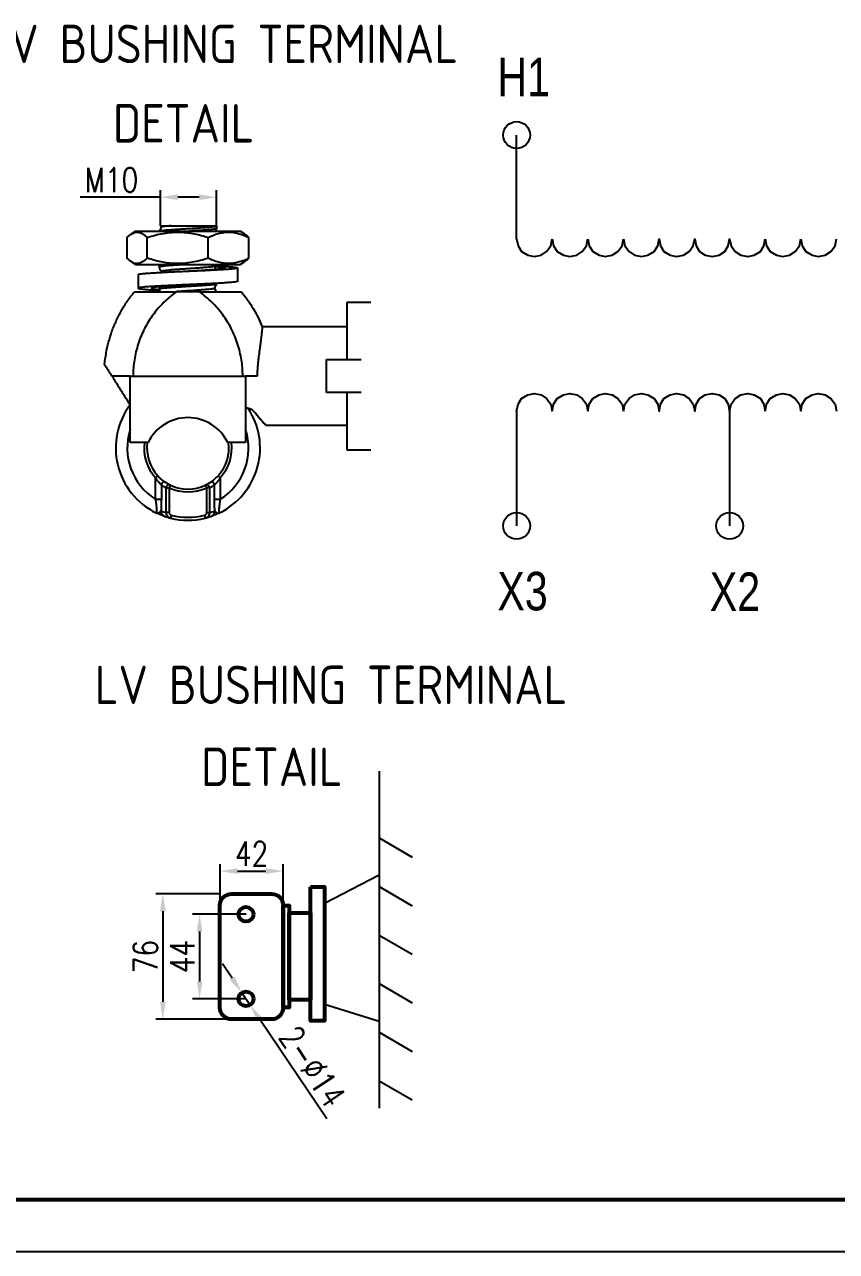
# Model space of a CAD drawing. Header units: millimetres. Extents: x 110990 to 114779, y -20151 to -17057.
# Drawn here: x 112281 to 112984, y -20151 to -19088 of the extents above; entities that cross this region are included whole.
import ezdxf

# ---------------------------------------------------------------- set-up
doc = ezdxf.new("R2010")
doc.units = ezdxf.units.MM
doc.header["$LTSCALE"] = 3
doc.layers.add('几何体', color=7, linetype='Continuous')
doc.layers.add('标注、文本', color=3, linetype='Continuous', lineweight=25)
doc.layers.add('粗实线', color=4, linetype='Continuous', lineweight=53)
doc.styles.add('pdm', font='gbenor.shx', dxfattribs={"width": 0.8, "bigfont": 'gbhzfs.shx'})
doc.styles.add('TH_GBDIM', font='romans.shx', dxfattribs={"width": 0.8, "bigfont": 'gbcbig.shx'})
doc.dimstyles.new('TH_GBDIM1', dxfattribs={"dimscale": 3, "dimtxt": 3.5, "dimasz": 2.5, "dimexe": 2, "dimexo": 0, "dimgap": 1.5, "dimtad": 1, "dimdec": 1, "dimzin": 0, "dimdsep": 46, "dimtxsty": 'TH_GBDIM', "dimcen": 2.5, "dimclrd": 3, "dimclre": 256, "dimclrt": 2, "dimadec": 0, "dimazin": 0, "dimtfac": 0.714286, "dimtdec": 1, "dimtmove": 0, "dimatfit": 3, "dimfxl": 1, "dimtzin": 0, "dimlwd": -1, "dimlwe": -1, "dimarcsym": 0})

# ---------------------------------------------------------------- blocks, each defined once
blk = doc.blocks.new('*D19')
at = {"layer": 'Defpoints', "color": 0, "transparency": 16777216}
for p in [(112504.7, -19821.4), (112450, -19851.1), (112504.7, -19851.1)]:
    blk.add_point(p, dxfattribs=at)
at = {"layer": '标注、文本', "transparency": 16777216}
for p, q in [((112450, -19851.1), (112450, -19815.4)), ((112504.7, -19851.1), (112504.7, -19815.4))]:
    blk.add_line(p, q, dxfattribs=at)
at = {"layer": '标注、文本', "color": 3, "transparency": 16777216}
blk.add_line((112465, -19821.4), (112489.7, -19821.4), dxfattribs=at)
for points in [[(112465, -19818.9), (112465, -19823.9), (112450, -19821.4)], [(112489.7, -19818.9), (112489.7, -19823.9), (112504.7, -19821.4)]]:
    blk.add_solid(points, dxfattribs=at)
at = {"layer": '标注、文本', "color": 2, "transparency": 16777216, "insert": (112477.3, -19806.4), "char_height": 21, "attachment_point": 5, "style": 'TH_GBDIM'}
blk.add_mtext('42', dxfattribs=at)
blk = doc.blocks.new('*D21')
at = {"layer": 'Defpoints', "color": 0, "transparency": 16777216}
for p in [(112472.5, -19858.8), (112432.3, -19932), (112472.5, -19932)]:
    blk.add_point(p, dxfattribs=at)
at = {"layer": '标注、文本', "transparency": 16777216}
for p, q in [((112472.5, -19858.8), (112426.3, -19858.8)), ((112472.5, -19932), (112426.3, -19932))]:
    blk.add_line(p, q, dxfattribs=at)
at = {"layer": '标注、文本', "color": 3, "transparency": 16777216}
blk.add_line((112432.3, -19873.8), (112432.3, -19917), dxfattribs=at)
for points in [[(112429.8, -19873.8), (112434.8, -19873.8), (112432.3, -19858.8)], [(112429.8, -19917), (112434.8, -19917), (112432.3, -19932)]]:
    blk.add_solid(points, dxfattribs=at)
at = {"layer": '标注、文本', "color": 2, "transparency": 16777216, "insert": (112417.3, -19895.4), "char_height": 21, "attachment_point": 5, "rotation": 90, "style": 'TH_GBDIM'}
blk.add_mtext('44', dxfattribs=at)
blk = doc.blocks.new('*D22')
at = {"layer": 'Defpoints', "color": 0, "transparency": 16777216}
for p in [(112450, -19841.1), (112400.5, -19949.7), (112467.1, -19949.7)]:
    blk.add_point(p, dxfattribs=at)
at = {"layer": '标注、文本', "transparency": 16777216}
for p, q in [((112450, -19841.1), (112394.5, -19841.1)), ((112467.1, -19949.7), (112394.5, -19949.7))]:
    blk.add_line(p, q, dxfattribs=at)
at = {"layer": '标注、文本', "color": 3, "transparency": 16777216}
blk.add_line((112400.5, -19856.1), (112400.5, -19934.7), dxfattribs=at)
for points in [[(112398, -19856.1), (112403, -19856.1), (112400.5, -19841.1)], [(112398, -19934.7), (112403, -19934.7), (112400.5, -19949.7)]]:
    blk.add_solid(points, dxfattribs=at)
at = {"layer": '标注、文本', "color": 2, "transparency": 16777216, "insert": (112385.5, -19895.4), "char_height": 21, "attachment_point": 5, "rotation": 90, "style": 'TH_GBDIM'}
blk.add_mtext('76', dxfattribs=at)
blk = doc.blocks.new('*D23')
at = {"layer": 'Defpoints', "color": 0, "transparency": 16777216}
for p in [(112468.9, -19926.7), (112476, -19937.3)]:
    blk.add_point(p, dxfattribs=at)
at = {"layer": '标注、文本', "color": 3, "transparency": 16777216}
for p, q in [((112460.5, -19914.2), (112452.1, -19901.8)), ((112468.9, -19926.7), (112476, -19937.3)), ((112542.5, -20036), (112484.4, -19949.8))]:
    blk.add_line(p, q, dxfattribs=at)
for points in [[(112462.6, -19912.8), (112458.4, -19915.6), (112468.9, -19926.7)], [(112486.5, -19948.4), (112482.3, -19951.2), (112476, -19937.3)]]:
    blk.add_solid(points, dxfattribs=at)
at = {"layer": '标注、文本', "color": 2, "transparency": 16777216, "insert": (112530.1, -19990.7), "char_height": 21, "attachment_point": 5, "rotation": 303.9562, "style": 'TH_GBDIM'}
blk.add_mtext('2-%%C14', dxfattribs=at)
blk = doc.blocks.new('*D42')
at = {"layer": 'Defpoints', "color": 0, "transparency": 16777216}
for p in [(112398.4, -19237.9), (112398.4, -19262.6), (112447, -19262.6)]:
    blk.add_point(p, dxfattribs=at)
at = {"layer": '标注、文本', "color": 3, "transparency": 16777216}
for p, q in [((112398.4, -19237.9), (112328.8, -19237.9)), ((112432, -19237.9), (112413.4, -19237.9))]:
    blk.add_line(p, q, dxfattribs=at)
at = {"layer": '标注、文本', "transparency": 16777216}
for p, q in [((112398.4, -19262.6), (112398.4, -19231.9)), ((112447, -19262.6), (112447, -19231.9))]:
    blk.add_line(p, q, dxfattribs=at)
at = {"layer": '标注、文本', "color": 3, "transparency": 16777216}
for points in [[(112413.4, -19235.4), (112413.4, -19240.4), (112398.4, -19237.9)], [(112432, -19235.4), (112432, -19240.4), (112447, -19237.9)]]:
    blk.add_solid(points, dxfattribs=at)
at = {"layer": '标注、文本', "color": 2, "transparency": 16777216, "insert": (112356.1, -19222.9), "char_height": 21, "attachment_point": 5, "style": 'TH_GBDIM'}
blk.add_mtext('M10', dxfattribs=at)

msp = doc.modelspace()

# ---------------------------------------------------------------- linework, layer by layer
at = {"layer": '几何体'}
for p, q in [((112377.11, -19267.27), (112372.96, -19269.92)), ((112377.11, -19267.27), (112392.67, -19267.27)), ((112392.67, -19267.27), (112467.3, -19267.27)), ((112398.41, -19262.58), (112399.1, -19263.94)), ((112447.19, -19262.86), (112447.03, -19262.54)), ((112447.2, -19264.97), (112447.2, -19262.91)), ((112471.44, -19269.92), (112467.3, -19267.27)), ((112369.48, -19290.76), (112369.48, -19272.77)), ((112387.05, -19290.76), (112387.05, -19272.77)), ((112439.77, -19290.76), (112439.77, -19272.77)), ((112474.93, -19290.76), (112474.93, -19272.77)), ((112372.98, -19293.62), (112377.11, -19296.27)), ((112377.11, -19296.27), (112392.67, -19296.27)), ((112392.67, -19296.27), (112467.3, -19296.27)), ((112397.28, -19296.4), (112397.2, -19296.45)), ((112397.2, -19296.45), (112397.2, -19298.51)), ((112399.13, -19302.22), (112398.59, -19303.29)), ((112445.28, -19297.53), (112445.92, -19296.27)), ((112465.28, -19310.67), (112465.28, -19299.17)), ((112467.3, -19296.27), (112471.43, -19293.62)), ((112379.12, -19305.17), (112379.12, -19316.67)), ((112447.2, -19312.89), (112447.2, -19312.49)), ((112397.57, -19315.39), (112397.2, -19315.62)), ((112397.2, -19315.62), (112397.2, -19317.68)), ((112397.29, -19315.42), (112397.22, -19315.57)), ((112432.17, -19319.77), (112412.24, -19319.77)), ((112580.7, -19329.02), (112559.7, -19329.02)), ((112559.7, -19329.02), (112559.7, -19378.52)), ((112559.7, -19350.27), (112486.54, -19350.27)), ((112542.2, -19407.02), (112542.2, -19378.52)), ((112542.2, -19378.52), (112572.2, -19378.52)), ((112372.2, -19450.27), (112372.2, -19392.77)), ((112372.2, -19392.77), (112472.2, -19392.77)), ((112472.2, -19392.77), (112472.2, -19450.27)), ((112572.2, -19407.02), (112542.2, -19407.02)), ((112559.7, -19407.02), (112559.7, -19456.52)), ((112489.71, -19435.27), (112559.7, -19435.27)), ((112387.7, -19450.27), (112372.2, -19450.27)), ((112472.2, -19450.27), (112456.7, -19450.27)), ((112559.7, -19456.52), (112580.7, -19456.52)), ((112394.23, -19480.79), (112396.07, -19479.1)), ((112394.23, -19499.5), (112394.23, -19480.79)), ((112450.18, -19480.79), (112448.34, -19479.1)), ((112450.18, -19480.79), (112450.18, -19499.5)), ((112399.2, -19487.06), (112399.2, -19499.5)), ((112403.46, -19489.42), (112405.94, -19489.42)), ((112403.46, -19510.9), (112403.46, -19489.42)), ((112407.01, -19487.16), (112405.94, -19489.42)), ((112405.94, -19489.42), (112405.94, -19510.9)), ((112437.4, -19487.16), (112438.47, -19489.42)), ((112440.95, -19489.42), (112438.47, -19489.42)), ((112438.47, -19510.9), (112438.47, -19489.42)), ((112440.95, -19489.42), (112440.95, -19510.9)), ((112445.21, -19499.5), (112445.21, -19487.06)), ((112399.2, -19499.5), (112394.23, -19499.5)), ((112450.18, -19499.5), (112445.21, -19499.5)), ((112405.94, -19510.9), (112403.46, -19510.9)), ((112407.86, -19513.33), (112407.26, -19515.76)), ((112436.55, -19513.33), (112437.15, -19515.76)), ((112438.47, -19510.9), (112440.95, -19510.9))]:
    msp.add_line(p, q, dxfattribs=at)
for centre, radius, start, end in [((112422.2, -19455.07), 62.5, 143.18845, 243.95104), ((112422.2, -19467.2), 38.43, 26.13864, 153.86136), ((112422.2, -19455.07), 62.5, 296.04896, 33.63315), ((112422.2, -19455.07), 52.5, 162.24721, 237.80102), ((112422.2, -19455.07), 52.5, 302.19898, 17.75279), ((112422.2, -19455.07), 38, 172.7311, 222.59215), ((112422.2, -19455.07), 35.5, 172.21614, 222.59215), ((112422.2, -19455.07), 35.5, 317.40785, 7.78386), ((112422.2, -19455.07), 38, 317.40785, 7.2689), ((112401.7, -19487.07), 2.5, 57.73446, 179.77206), ((112419.72, -19455.07), 38, 237.31442, 244.66198), ((112422.2, -19455.07), 35.5, 237.31442, 244.66198), ((112405.95, -19489.42), 2.5, 64.99822, 179.88624), ((112422.2, -19455.07), 38, 244.66198, 295.33802), ((112422.2, -19455.07), 35.5, 244.66198, 295.33802), ((112422.2, -19455.07), 35.5, 295.33802, 302.68558), ((112438.45, -19489.42), 2.5, 0.11376, 115.00178), ((112424.69, -19455.07), 38, 295.33802, 302.68558), ((112442.71, -19487.07), 2.5, 0.22794, 122.26554), ((112403.84, -19509.6), 4.97, 179.62661, 251.26159), ((112417.23, -19455.07), 57.5, 251.37758, 256.13637), ((112422.2, -19455.07), 62.5, 251.37758, 256.16785), ((112422.2, -19455.07), 60, 256.16785, 283.83215), ((112422.2, -19455.07), 62.5, 283.83215, 288.62242), ((112427.17, -19455.07), 57.5, 283.86363, 288.62242), ((112440.57, -19509.6), 4.97, 288.73841, 0.37339), ((112422.2, -19455.07), 62.5, 256.16785, 283.83215)]:
    msp.add_arc(centre, radius, start, end, dxfattribs=at)
for points, knots in [([(112369.48, -19272.77), (112370.24, -19272.06), (112371.77, -19270.66), (112374.13, -19269.13), (112376.55, -19268.23), (112378.87, -19268.08), (112381.04, -19268.57), (112383.06, -19269.53), (112385.06, -19270.93), (112386.38, -19272.15), (112387.05, -19272.77)], [0, 0, 0, 0, 0.1336425, 0.2672363, 0.4045834, 0.541898, 0.6551992, 0.7685228, 0.884248, 1, 1, 1, 1]), ([(112387.05, -19272.77), (112389.34, -19272.06), (112393.92, -19270.66), (112401.01, -19269.13), (112408.28, -19268.23), (112415.23, -19268.08), (112421.74, -19268.57), (112427.8, -19269.53), (112433.82, -19270.93), (112437.79, -19272.15), (112439.77, -19272.77)], [0, 0, 0, 0, 0.1336425, 0.2672363, 0.4045834, 0.541898, 0.6551992, 0.7685228, 0.884248, 1, 1, 1, 1]), ([(112399.13, -19263.88), (112398.81, -19264.51), (112398.24, -19265.64), (112397.67, -19266.77), (112397.41, -19267.27)], [0, 0, 0, 0, 0.5567059, 1, 1, 1, 1]), ([(112447.11, -19262.86), (112447.15, -19262.87), (112447.38, -19262.99), (112446.82, -19263.21), (112445.47, -19263.5), (112443.12, -19263.81), (112440, -19264.11), (112436.18, -19264.4), (112431.83, -19264.7), (112427.11, -19265.01), (112422.2, -19265.3), (112417.3, -19265.6), (112412.57, -19265.91), (112408.23, -19266.21), (112404.41, -19266.5), (112401.31, -19266.8), (112399.22, -19267.06), (112398.55, -19267.21), (112398.32, -19267.27)], [0, 0, 0, 0, 0.011339, 0.0796235, 0.1469262, 0.2150508, 0.2834423, 0.3508608, 0.4187734, 0.4872185, 0.554868, 0.6225175, 0.6909627, 0.7588753, 0.8262938, 0.8946853, 0.9628099, 1, 1, 1, 1]), ([(112398.44, -19262.57), (112398.48, -19262.57), (112398.58, -19262.57), (112399.58, -19262.57), (112401.17, -19262.57), (112403.4, -19262.57), (112405.66, -19262.57), (112407.23, -19262.57), (112407.74, -19262.57)], [0, 0, 0, 0, 0.1744692, 0.3563639, 0.5436027, 0.7238546, 0.9094639, 1, 1, 1, 1]), ([(112407.74, -19262.57), (112407.11, -19262.63), (112405.33, -19262.78), (112402.88, -19263.04), (112400.75, -19263.35), (112399.44, -19263.62), (112399.27, -19263.8), (112399.2, -19263.89)], [0, 0, 0, 0, 0.1252265, 0.3553335, 0.5845415, 0.8109807, 1, 1, 1, 1]), ([(112407.74, -19262.57), (112408.76, -19262.57), (112410.82, -19262.57), (112414.36, -19262.57), (112418.13, -19262.57), (112422.02, -19262.57), (112425.98, -19262.57), (112429.86, -19262.57), (112433.6, -19262.57), (112437.04, -19262.57), (112440.11, -19262.57), (112442.7, -19262.57), (112444.78, -19262.57), (112446.2, -19262.57), (112446.97, -19262.57), (112446.97, -19262.57), (112446.97, -19262.57)], [0, 0, 0, 0, 0.0706046, 0.1432471, 0.2138466, 0.2864695, 0.3574563, 0.4304155, 0.5028638, 0.57741, 0.6500154, 0.7246462, 0.7986045, 0.8747015, 0.9489552, 1, 1, 1, 1]), ([(112447.13, -19265.02), (112447.04, -19265.1), (112446.86, -19265.29), (112445.43, -19265.56), (112443.13, -19265.87), (112439.99, -19266.17), (112436.18, -19266.46), (112431.83, -19266.76), (112427.64, -19267.04), (112424.92, -19267.2), (112423.84, -19267.27)], [0, 0, 0, 0, 0.1129869, 0.2449351, 0.3784947, 0.5125774, 0.6447526, 0.7778965, 0.9120844, 1, 1, 1, 1]), ([(112439.77, -19272.77), (112441.27, -19272.08), (112444.21, -19270.72), (112448.7, -19269.26), (112453.22, -19268.32), (112457.83, -19268.06), (112462.35, -19268.46), (112466.69, -19269.46), (112470.85, -19270.88), (112473.57, -19272.14), (112474.93, -19272.77)], [0, 0, 0, 0, 0.1314085, 0.257448, 0.383446, 0.5134136, 0.643385, 0.7621543, 0.8811202, 1, 1, 1, 1]), ([(112446.05, -19267.27), (112446.11, -19267.14), (112446.49, -19266.39), (112446.87, -19265.64), (112447.19, -19265.02)], [0, 0, 0, 0, 0.1627992, 1, 1, 1, 1]), ([(112474.93, -19272.77), (112474.17, -19272.04), (112473.01, -19270.94), (112471.82, -19270.22), (112471.41, -19269.97)], [0, 0, 0, 0, 0.6559929, 1, 1, 1, 1]), ([(112387.05, -19290.76), (112386.28, -19291.47), (112384.76, -19292.88), (112382.39, -19294.4), (112379.97, -19295.3), (112377.65, -19295.45), (112375.49, -19294.96), (112373.47, -19294), (112371.46, -19292.61), (112370.14, -19291.38), (112369.48, -19290.76)], [0, 0, 0, 0, 0.1336425, 0.2672363, 0.4045834, 0.541898, 0.6551992, 0.7685228, 0.884248, 1, 1, 1, 1]), ([(112439.77, -19290.76), (112437.48, -19291.47), (112432.9, -19292.88), (112425.8, -19294.4), (112418.54, -19295.3), (112411.58, -19295.45), (112405.08, -19294.96), (112399.02, -19294), (112392.99, -19292.61), (112389.03, -19291.38), (112387.05, -19290.76)], [0, 0, 0, 0, 0.1336425, 0.2672363, 0.4045834, 0.541898, 0.6551992, 0.7685228, 0.884248, 1, 1, 1, 1]), ([(112474.93, -19290.76), (112473.57, -19291.39), (112470.85, -19292.65), (112466.69, -19294.07), (112462.4, -19295.06), (112457.98, -19295.46), (112453.42, -19295.23), (112448.84, -19294.32), (112444.26, -19292.84), (112441.27, -19291.46), (112439.77, -19290.76)], [0, 0, 0, 0, 0.1188795, 0.2378452, 0.3566142, 0.4824661, 0.6083134, 0.7384292, 0.8685918, 1, 1, 1, 1]), ([(112471.41, -19293.59), (112471.92, -19293.26), (112473.11, -19292.49), (112474.27, -19291.39), (112474.93, -19290.76)], [0, 0, 0, 0, 0.4297346, 1, 1, 1, 1]), ([(112445.41, -19297.27), (112446.68, -19297.33), (112449.84, -19297.5), (112454.18, -19297.76), (112458.37, -19298.07), (112461.64, -19298.37), (112463.93, -19298.67), (112465.2, -19298.96), (112465.41, -19299.27), (112464.56, -19299.57), (112462.66, -19299.87), (112459.78, -19300.16), (112455.95, -19300.47), (112451.29, -19300.77), (112445.94, -19301.07), (112440, -19301.36), (112433.6, -19301.67), (112426.92, -19301.97), (112420.15, -19302.27), (112413.43, -19302.56), (112406.9, -19302.87), (112400.75, -19303.17), (112395.15, -19303.47), (112390.21, -19303.76), (112386.04, -19304.07), (112382.76, -19304.37), (112380.5, -19304.67), (112379.26, -19304.93), (112379.24, -19305.1), (112379.24, -19305.17)], [0, 0, 0, 0, 0.0253748, 0.0630724, 0.1012418, 0.1394111, 0.1771087, 0.2148063, 0.2529757, 0.291145, 0.3288426, 0.3665402, 0.4047095, 0.4428789, 0.4805765, 0.5182741, 0.5564434, 0.5946128, 0.6323104, 0.6700079, 0.7081773, 0.7463467, 0.7840442, 0.8217418, 0.8599112, 0.8980805, 0.9357781, 0.9734757, 1, 1, 1, 1]), ([(112419.73, -19296.27), (112418.93, -19296.31), (112416.49, -19296.46), (112412.57, -19296.72), (112408.22, -19297.02), (112404.41, -19297.31), (112401.28, -19297.61), (112398.94, -19297.92), (112397.58, -19298.21), (112397.04, -19298.43), (112397.25, -19298.54), (112397.28, -19298.56)], [0, 0, 0, 0, 0.06396167, 0.19564291, 0.3262997, 0.45600579, 0.58758386, 0.71864851, 0.84813187, 0.97950409, 1, 1, 1, 1]), ([(112397.22, -19298.56), (112397.53, -19299.19), (112398.16, -19300.42), (112398.79, -19301.66), (112399.1, -19302.27)], [0, 0, 0, 0, 0.50694105, 1, 1, 1, 1]), ([(112445.22, -19297.53), (112445.14, -19297.62), (112444.97, -19297.8), (112443.65, -19298.07), (112441.53, -19298.38), (112438.63, -19298.68), (112435.11, -19298.98), (112431.1, -19299.27), (112426.74, -19299.58), (112422.41, -19299.86), (112418.3, -19300.13), (112414.49, -19300.39), (112410.91, -19300.66), (112408.06, -19300.88), (112405.35, -19301.11), (112402.88, -19301.38), (112400.75, -19301.68), (112399.44, -19301.95), (112399.27, -19302.13), (112399.2, -19302.22)], [0, 0, 0, 0, 0.0534828, 0.1167547, 0.1808002, 0.2450969, 0.3084777, 0.3723236, 0.4366708, 0.500269, 0.5550889, 0.6105938, 0.6659809, 0.7205791, 0.75557, 0.8198667, 0.8839122, 0.9471841, 1, 1, 1, 1]), ([(112445.44, -19297.75), (112445.48, -19297.75), (112446.73, -19297.86), (112448.67, -19298.07), (112451.12, -19298.37), (112452.79, -19298.67), (112453.72, -19298.96), (112453.88, -19299.27), (112453.25, -19299.57), (112451.86, -19299.87), (112449.75, -19300.16), (112446.95, -19300.47), (112443.53, -19300.77), (112439.6, -19301.07), (112435.25, -19301.36), (112430.56, -19301.67), (112426.14, -19301.94), (112423.32, -19302.11), (112422.16, -19302.18)], [0, 0, 0, 0, 0.00198403, 0.07024202, 0.13850001, 0.20591148, 0.27332294, 0.34158093, 0.40983892, 0.47725039, 0.54466185, 0.61291985, 0.68117784, 0.7485893, 0.81600077, 0.88425876, 0.95251675, 1, 1, 1, 1]), ([(112446.82, -19300.47), (112446.63, -19300.08), (112446.12, -19299.09), (112445.61, -19298.09), (112445.3, -19297.48)], [0, 0, 0, 0, 0.3880679, 1, 1, 1, 1]), ([(112465.17, -19310.67), (112465.2, -19310.7), (112465.34, -19310.84), (112464.51, -19311.07), (112462.67, -19311.37), (112459.77, -19311.66), (112455.96, -19311.97), (112451.29, -19312.27), (112445.94, -19312.57), (112440, -19312.86), (112433.6, -19313.17), (112426.92, -19313.47), (112420.15, -19313.77), (112413.43, -19314.06), (112406.9, -19314.37), (112400.75, -19314.67), (112395.15, -19314.97), (112390.21, -19315.26), (112386.04, -19315.57), (112382.77, -19315.87), (112380.48, -19316.17), (112379.21, -19316.46), (112378.99, -19316.77), (112379.85, -19317.07), (112381.75, -19317.37), (112384.63, -19317.66), (112388.46, -19317.97), (112392.8, -19318.25), (112396.13, -19318.43), (112397.62, -19318.51)], [0, 0, 0, 0, 0.0117613, 0.0502697, 0.0883021, 0.1263345, 0.1648429, 0.2033512, 0.2413836, 0.279416, 0.3179244, 0.3564328, 0.3944652, 0.4324976, 0.471006, 0.5095144, 0.5475468, 0.5855792, 0.6240876, 0.6625959, 0.7006283, 0.7386608, 0.7771691, 0.8156775, 0.8537099, 0.8917423, 0.9302507, 0.9687591, 1, 1, 1, 1]), ([(112447.2, -19312.89), (112447.11, -19312.99), (112446.92, -19313.19), (112445.44, -19313.48), (112443.13, -19313.78), (112439.99, -19314.09), (112436.18, -19314.38), (112431.83, -19314.68), (112427.11, -19314.99), (112422.2, -19315.28), (112417.3, -19315.58), (112412.57, -19315.88), (112408.22, -19316.18), (112404.41, -19316.47), (112401.28, -19316.78), (112398.94, -19317.08), (112397.58, -19317.37), (112397.04, -19317.59), (112397.25, -19317.71), (112397.28, -19317.73)], [0, 0, 0, 0, 0.0622062, 0.1235181, 0.1855787, 0.2478824, 0.3092997, 0.3711672, 0.4335197, 0.4951475, 0.5567752, 0.6191278, 0.6809953, 0.7424126, 0.8047163, 0.8667769, 0.9280887, 0.990295, 1, 1, 1, 1]), ([(112445.28, -19316.7), (112445.6, -19316.07), (112446.23, -19314.82), (112446.87, -19313.56), (112447.19, -19312.93)], [0, 0, 0, 0, 0.4999979, 1, 1, 1, 1]), ([(112350.14, -19382.77), (112350.51, -19379.51), (112351.24, -19372.98), (112353.4, -19363.35), (112356.33, -19353.93), (112360.06, -19344.77), (112364.59, -19335.97), (112369.82, -19327.55), (112373.88, -19322.36), (112375.92, -19319.77)], [0, 0, 0, 0, 0.1425337, 0.2850681, 0.4276034, 0.5707028, 0.7138014, 0.8569007, 1, 1, 1, 1]), ([(112412.24, -19319.77), (112410.35, -19321.19), (112406.57, -19324.03), (112401.34, -19328.85), (112396.47, -19334.05), (112392.03, -19339.62), (112388.04, -19345.51), (112384.55, -19351.68), (112381.56, -19358.11), (112379.09, -19364.78), (112377.15, -19371.63), (112375.75, -19378.61), (112374.87, -19385.67), (112374.76, -19390.4), (112374.71, -19392.77)], [0, 0, 0, 0, 0.0832172, 0.1663847, 0.2500233, 0.3337131, 0.4168632, 0.4999998, 0.583099, 0.6662492, 0.7499764, 0.8335965, 0.916764, 1, 1, 1, 1]), ([(112375.94, -19319.77), (112375.96, -19319.77), (112376.01, -19319.77), (112376.39, -19319.77), (112377, -19319.77), (112377.82, -19319.77), (112378.8, -19319.77), (112379.9, -19319.77), (112381.17, -19319.77), (112382.6, -19319.77), (112384.41, -19319.77), (112386.67, -19319.77), (112389.49, -19319.77), (112392.58, -19319.77), (112395.97, -19319.77), (112399.66, -19319.77), (112403.65, -19319.77), (112407.87, -19319.77), (112410.76, -19319.77), (112412.24, -19319.77)], [0, 0, 0, 0, 0.0632213, 0.1255669, 0.1872543, 0.2485081, 0.3011813, 0.3523364, 0.402151, 0.4508173, 0.4985414, 0.5649917, 0.6283598, 0.6894952, 0.7493425, 0.8108636, 0.8723314, 0.934986, 1, 1, 1, 1]), ([(112422.16, -19313.68), (112421.67, -19313.71), (112419.55, -19313.84), (112415.77, -19314.06), (112410.98, -19314.37), (112406.47, -19314.67), (112402.37, -19314.97), (112398.75, -19315.26), (112395.69, -19315.57), (112393.29, -19315.87), (112391.62, -19316.17), (112390.68, -19316.46), (112390.53, -19316.77), (112391.15, -19317.07), (112392.55, -19317.37), (112394.57, -19317.65), (112396.43, -19317.85), (112397.32, -19317.94)], [0, 0, 0, 0, 0.0206777, 0.0906243, 0.1614492, 0.2322742, 0.3022208, 0.3721675, 0.4429924, 0.5138174, 0.583764, 0.6537106, 0.7245356, 0.7953606, 0.8653072, 0.9352538, 1, 1, 1, 1]), ([(112397.22, -19317.73), (112397.53, -19318.35), (112397.88, -19319.03), (112398.23, -19319.71), (112398.25, -19319.77)], [0, 0, 0, 0, 0.92269038, 1, 1, 1, 1]), ([(112445.22, -19316.7), (112445.14, -19316.78), (112444.97, -19316.97), (112443.65, -19317.24), (112441.53, -19317.54), (112438.63, -19317.85), (112435.11, -19318.14), (112431.1, -19318.44), (112426.74, -19318.75), (112422.41, -19319.03), (112418.31, -19319.3), (112415.17, -19319.51), (112413.47, -19319.64), (112412.94, -19319.68)], [0, 0, 0, 0, 0.0842117, 0.1838367, 0.2846799, 0.3859187, 0.4857153, 0.5862443, 0.6875625, 0.7877015, 0.8740184, 0.961414, 1, 1, 1, 1]), ([(112421.81, -19313.7), (112421.8, -19313.7), (112421.76, -19313.7), (112422.01, -19313.69), (112422.2, -19313.68)], [0, 0, 0, 0, 0.2579346, 1, 1, 1, 1]), ([(112469.7, -19392.77), (112469.65, -19390.4), (112469.54, -19385.67), (112468.66, -19378.61), (112467.26, -19371.63), (112465.32, -19364.78), (112462.84, -19358.11), (112459.85, -19351.68), (112456.36, -19345.51), (112452.38, -19339.62), (112447.94, -19334.05), (112443.07, -19328.85), (112437.84, -19324.03), (112434.06, -19321.19), (112432.17, -19319.77)], [0, 0, 0, 0, 0.0832172, 0.1663848, 0.2500232, 0.3337131, 0.4168633, 0.4999998, 0.583099, 0.6662492, 0.7499764, 0.8335965, 0.9167641, 1, 1, 1, 1]), ([(112432.17, -19319.77), (112433.64, -19319.77), (112436.53, -19319.77), (112440.74, -19319.77), (112444.72, -19319.77), (112448.41, -19319.77), (112451.79, -19319.77), (112454.51, -19319.77), (112456.72, -19319.77), (112458.51, -19319.77), (112460.34, -19319.77), (112462.16, -19319.77), (112463.88, -19319.77), (112465.34, -19319.77), (112466.87, -19319.77), (112468.19, -19319.77), (112468.37, -19319.77), (112468.47, -19319.77)], [0, 0, 0, 0, 0.0648469, 0.12735777, 0.18869577, 0.25009077, 0.30975052, 0.37071365, 0.41256114, 0.45566254, 0.500252, 0.5598657, 0.62106032, 0.68422791, 0.74972513, 0.87348858, 1, 1, 1, 1]), ([(112446.89, -19319.77), (112446.67, -19319.34), (112446.14, -19318.3), (112445.61, -19317.26), (112445.3, -19316.65)], [0, 0, 0, 0, 0.4138802, 1, 1, 1, 1]), ([(112468.49, -19319.77), (112470.33, -19322.1), (112474, -19326.76), (112478.79, -19334.26), (112483.07, -19342.07), (112485.38, -19347.53), (112486.54, -19350.26)], [0, 0, 0, 0, 0.2500003, 0.500001, 0.7500005, 1, 1, 1, 1]), ([(112486.54, -19350.27), (112486.53, -19350.36), (112486.51, -19350.55), (112486.39, -19352.11), (112486.19, -19354.27), (112485.95, -19356.61), (112485.65, -19359.29), (112485.27, -19362.44), (112484.8, -19365.99), (112484.28, -19369.79), (112483.7, -19373.93), (112483.13, -19378.32), (112482.67, -19382.36), (112482.24, -19387.18), (112482.18, -19390.89), (112482.14, -19392.77)], [0, 0, 0, 0, 0.0955659, 0.1934007, 0.2985319, 0.3526775, 0.4068231, 0.5117469, 0.5657671, 0.6197879, 0.7252207, 0.7794712, 0.8337198, 0.9160564, 1, 1, 1, 1]), ([(112356.45, -19392.77), (112355.78, -19391.71), (112354.44, -19389.59), (112352.79, -19386.96), (112351.44, -19384.83), (112350.63, -19383.54), (112350.22, -19382.88), (112350.17, -19382.81), (112350.15, -19382.78)], [0, 0, 0, 0, 0.16217366, 0.32755786, 0.5234252, 0.72325151, 0.86109307, 1, 1, 1, 1]), ([(112372.2, -19392.77), (112371.83, -19392.77), (112371.05, -19392.77), (112369.89, -19392.77), (112368.71, -19392.77), (112367.42, -19392.77), (112366.05, -19392.77), (112364.62, -19392.77), (112363.22, -19392.77), (112361.24, -19392.77), (112358.81, -19392.77), (112357.26, -19392.77), (112356.44, -19392.77)], [0, 0, 0, 0, 0.0501892, 0.1052906, 0.1618438, 0.2202446, 0.2975432, 0.3779347, 0.4620333, 0.5503755, 0.7656375, 1, 1, 1, 1]), ([(112356.45, -19392.77), (112357.3, -19394.12), (112359.03, -19396.87), (112361.65, -19401.03), (112363.97, -19404.7), (112365.9, -19407.76), (112367.92, -19410.96), (112370.03, -19414.31), (112371.47, -19416.6), (112372.2, -19417.77)], [0, 0, 0, 0, 0.2029241, 0.4104076, 0.5255073, 0.6406021, 0.7592534, 0.8779025, 1, 1, 1, 1]), ([(112482.14, -19392.77), (112481.41, -19392.77), (112479.93, -19392.77), (112477.55, -19392.77), (112475.16, -19392.77), (112473.42, -19392.77), (112472.41, -19392.77), (112472.2, -19392.77)], [0, 0, 0, 0, 0.2674046, 0.5399316, 0.7407656, 0.9464155, 1, 1, 1, 1]), ([(112472.2, -19420.15), (112473.08, -19420.24), (112474.82, -19420.41), (112476.9, -19421.44), (112478.49, -19422.57), (112479.62, -19423.63), (112480.19, -19424.33), (112480.44, -19424.63)], [0, 0, 0, 0, 0.2414034, 0.4809203, 0.6697308, 0.8588149, 1, 1, 1, 1]), ([(112489.7, -19435.27), (112489.66, -19435.23), (112489.58, -19435.15), (112488.85, -19434.42), (112487.5, -19433.03), (112485.45, -19430.82), (112483.03, -19428.07), (112481.29, -19425.84), (112480.41, -19424.71)], [0, 0, 0, 0, 0.1303548, 0.2632452, 0.4465363, 0.6349471, 0.8160864, 1, 1, 1, 1]), ([(112480.44, -19424.63), (112481.06, -19425.42), (112482.3, -19427), (112484.07, -19429.11), (112485.72, -19430.99), (112487.11, -19432.53), (112488.22, -19433.72), (112489.04, -19434.58), (112489.6, -19435.15), (112489.67, -19435.23), (112489.7, -19435.27)], [0, 0, 0, 0, 0.1278984, 0.2557769, 0.3879285, 0.5200354, 0.6360746, 0.7534391, 0.8757131, 1, 1, 1, 1]), ([(112399.2, -19487.06), (112399.1, -19486.96), (112398.89, -19486.76), (112398.06, -19485.92), (112396.87, -19484.56), (112395.5, -19482.79), (112394.61, -19481.4), (112394.23, -19480.79)], [0, 0, 0, 0, 0.1542537, 0.3161539, 0.4992759, 0.7831329, 1, 1, 1, 1]), ([(112396.07, -19479.1), (112396.61, -19479.67), (112397.54, -19480.64), (112398.89, -19481.86), (112400.2, -19482.95), (112401.5, -19483.93), (112402.62, -19484.69), (112402.89, -19484.86), (112403.03, -19484.95)], [0, 0, 0, 0, 0.1909457, 0.3233419, 0.4555706, 0.6406867, 0.8185547, 1, 1, 1, 1]), ([(112441.37, -19484.95), (112441.41, -19484.93), (112441.57, -19484.83), (112442.3, -19484.35), (112443.86, -19483.23), (112445.57, -19481.83), (112447.11, -19480.39), (112447.93, -19479.53), (112448.34, -19479.1)], [0, 0, 0, 0, 0.07013305, 0.27621219, 0.476705, 0.71243333, 0.8561312, 1, 1, 1, 1]), ([(112450.18, -19480.79), (112449.6, -19481.69), (112448.57, -19483.28), (112447.04, -19485.14), (112445.98, -19486.29), (112445.49, -19486.78), (112445.28, -19486.98), (112445.24, -19487.03), (112445.21, -19487.06)], [0, 0, 0, 0, 0.3224126, 0.5691307, 0.7605823, 0.8991608, 0.9412114, 1, 1, 1, 1]), ([(112394.76, -19511.23), (112394.83, -19511.24), (112394.98, -19511.26), (112395.15, -19510.94), (112395.32, -19510.17), (112395.36, -19509.07), (112395.32, -19507.61), (112395.23, -19506.22), (112395.08, -19504.85), (112394.89, -19503.38), (112394.66, -19501.82), (112394.37, -19500.27), (112394.23, -19499.5)], [0, 0, 0, 0, 0.08367067, 0.1745007, 0.26533892, 0.44011004, 0.47421985, 0.59895798, 0.72392292, 0.73029817, 0.86506002, 1, 1, 1, 1]), ([(112399.2, -19499.5), (112399.19, -19500.53), (112399.18, -19502.61), (112399.11, -19505.35), (112399, -19507.69), (112398.92, -19508.94), (112398.87, -19509.56)], [0, 0, 0, 0, 0.2897345, 0.5872351, 0.7917695, 1, 1, 1, 1]), ([(112445.53, -19509.56), (112445.49, -19508.95), (112445.41, -19507.71), (112445.3, -19505.39), (112445.22, -19502.64), (112445.21, -19500.56), (112445.21, -19499.5)], [0, 0, 0, 0, 0.2044583, 0.4127639, 0.7022418, 1, 1, 1, 1]), ([(112450.18, -19499.5), (112450.03, -19500.27), (112449.74, -19501.82), (112449.39, -19504.24), (112449.17, -19506.34), (112449.05, -19508.36), (112449.06, -19509.58), (112449.15, -19510.46), (112449.26, -19510.95), (112449.43, -19511.26), (112449.58, -19511.24), (112449.65, -19511.23)], [0, 0, 0, 0, 0.1349241, 0.2696702, 0.4285039, 0.5256665, 0.6908906, 0.7346922, 0.8255198, 0.9163391, 1, 1, 1, 1]), ([(112394.76, -19511.23), (112394.76, -19511.23), (112394.88, -19511.29), (112395.46, -19511.51), (112396.58, -19511.44), (112398.13, -19510.66), (112398.63, -19509.92), (112398.87, -19509.56)], [0, 0, 0, 0, 0.00370978, 0.07523613, 0.36558551, 0.69956339, 1, 1, 1, 1]), ([(112402.25, -19514.3), (112402.09, -19514.25), (112401.78, -19514.15), (112400.76, -19513.79), (112399.45, -19513.29), (112397.75, -19512.6), (112396.14, -19511.89), (112395.05, -19511.37), (112394.77, -19511.23), (112394.76, -19511.23)], [0, 0, 0, 0, 0.1822175, 0.3645988, 0.5342072, 0.7039196, 0.9228217, 0.9968471, 1, 1, 1, 1]), ([(112407.26, -19515.76), (112406.75, -19515.58), (112405.71, -19515.22), (112404.47, -19514.07), (112403.62, -19512.58), (112403.51, -19511.46), (112403.46, -19510.9)], [0, 0, 0, 0, 0.2424251, 0.4952663, 0.7474267, 1, 1, 1, 1]), ([(112405.94, -19510.9), (112405.97, -19511.18), (112406.02, -19511.74), (112406.46, -19512.49), (112407.08, -19513.06), (112407.6, -19513.24), (112407.86, -19513.33)], [0, 0, 0, 0, 0.2520437, 0.5040461, 0.7571208, 1, 1, 1, 1]), ([(112436.55, -19513.33), (112436.82, -19513.24), (112437.36, -19513.05), (112437.98, -19512.45), (112438.39, -19511.7), (112438.44, -19511.16), (112438.47, -19510.9)], [0, 0, 0, 0, 0.2553798, 0.5107858, 0.7654295, 1, 1, 1, 1]), ([(112440.95, -19510.9), (112440.9, -19511.42), (112440.81, -19512.51), (112440, -19513.99), (112438.75, -19515.19), (112437.68, -19515.57), (112437.15, -19515.76)], [0, 0, 0, 0, 0.2350736, 0.4899042, 0.7450938, 1, 1, 1, 1]), ([(112449.65, -19511.23), (112449.64, -19511.23), (112449.35, -19511.37), (112448.27, -19511.89), (112446.66, -19512.6), (112444.96, -19513.29), (112443.64, -19513.79), (112442.62, -19514.15), (112442.32, -19514.25), (112442.16, -19514.3)], [0, 0, 0, 0, 0.0031529, 0.0771783, 0.2960804, 0.4657928, 0.6354012, 0.8177825, 1, 1, 1, 1]), ([(112445.53, -19509.56), (112445.77, -19509.92), (112446.28, -19510.66), (112447.82, -19511.44), (112448.95, -19511.51), (112449.53, -19511.29), (112449.64, -19511.23), (112449.65, -19511.23)], [0, 0, 0, 0, 0.3004366, 0.6344145, 0.9247639, 0.9962902, 1, 1, 1, 1])]:
    msp.add_open_spline(points, degree=3, knots=knots, dxfattribs=at)
at = {"layer": '标注、文本'}
for p, q in [((112706.76, -19274.07), (112706.76, -19184.1)), ((112706.76, -19423.05), (112706.76, -19522.47)), ((112891.15, -19423.05), (112891.15, -19522.47)), ((112587.87, -19735.01), (112587.87, -20026.56)), ((112587.87, -19792.72), (112616.26, -19809.35)), ((112587.87, -19824.88), (112540.38, -19849.53)), ((112587.87, -19834.77), (112616.26, -19851.39)), ((112587.87, -19876.82), (112616.26, -19893.44)), ((112587.87, -19918.86), (112616.26, -19935.49)), ((112540.38, -19936.57), (112587.87, -19951.2)), ((112587.87, -19960.91), (112616.26, -19977.53)), ((112587.87, -20002.96), (112616.26, -20019.58)), ((110989.75, -20150.74), (114778.79, -20150.74))]:
    msp.add_line(p, q, dxfattribs=at)
for points in [[(112706.76, -19274.07), (112707.97, -19280.12), (112710.99, -19284.95), (112716.43, -19287.98), (112721.87, -19289.18), (112727.92, -19287.98), (112732.76, -19284.95), (112736.38, -19280.12), (112737.59, -19274.07)], [(112737.59, -19274.07), (112738.8, -19280.12), (112741.82, -19284.95), (112747.26, -19287.98), (112752.71, -19289.18), (112758.75, -19287.98), (112763.59, -19284.95), (112767.22, -19280.12), (112768.42, -19274.07)], [(112768.42, -19274.07), (112769.63, -19280.12), (112772.66, -19284.95), (112778.1, -19287.98), (112783.54, -19289.18), (112789.58, -19287.98), (112794.42, -19284.95), (112798.05, -19280.12), (112799.26, -19274.07)], [(112799.26, -19274.07), (112800.47, -19280.12), (112804.09, -19284.95), (112808.93, -19287.98), (112814.98, -19289.18), (112820.42, -19287.98), (112825.86, -19284.95), (112828.88, -19280.12), (112830.09, -19274.07), (112831.3, -19280.12), (112834.32, -19284.95), (112839.76, -19287.98), (112845.2, -19289.18), (112851.25, -19287.98), (112856.08, -19284.95), (112859.71, -19280.12), (112860.92, -19274.07), (112862.13, -19280.12), (112865.15, -19284.95), (112869.99, -19287.98), (112876.04, -19289.18), (112882.08, -19287.98), (112886.92, -19284.95), (112889.94, -19280.12), (112891.15, -19274.07), (112892.36, -19280.12), (112895.99, -19284.95), (112900.82, -19287.98), (112906.87, -19289.18), (112912.31, -19287.98), (112917.75, -19284.95), (112920.77, -19280.12), (112921.98, -19274.07)], [(112921.98, -19274.07), (112923.19, -19280.12), (112926.21, -19284.95), (112931.65, -19287.98), (112937.1, -19289.18), (112943.14, -19287.98), (112947.98, -19284.95), (112951.6, -19280.12), (112952.81, -19274.07)], [(112952.81, -19274.07), (112954.02, -19280.12), (112957.05, -19284.95), (112962.49, -19287.98), (112967.93, -19289.18), (112973.97, -19287.98), (112978.81, -19284.95), (112982.44, -19280.12), (112983.65, -19274.07)], [(112706.76, -19423.05), (112707.97, -19417.01), (112710.99, -19412.17), (112716.43, -19409.15), (112721.87, -19407.94), (112727.92, -19409.15), (112732.76, -19412.17), (112736.38, -19417.01), (112737.59, -19423.05)], [(112737.59, -19423.05), (112738.8, -19417.01), (112741.82, -19412.17), (112747.26, -19409.15), (112752.71, -19407.94), (112758.75, -19409.15), (112763.59, -19412.17), (112767.22, -19417.01), (112768.42, -19423.05)], [(112768.42, -19423.05), (112769.63, -19417.01), (112772.66, -19412.17), (112778.1, -19409.15), (112783.54, -19407.94), (112789.58, -19409.15), (112794.42, -19412.17), (112798.05, -19417.01), (112799.26, -19423.05)], [(112799.26, -19423.05), (112800.47, -19417.01), (112804.09, -19412.17), (112808.93, -19409.15), (112814.98, -19407.94), (112820.42, -19409.15), (112825.86, -19412.17), (112828.88, -19417.01), (112830.09, -19423.05), (112831.3, -19417.01), (112834.32, -19412.17), (112839.76, -19409.15), (112845.2, -19407.94), (112851.25, -19409.15), (112856.08, -19412.17), (112859.71, -19417.01), (112860.92, -19423.05), (112862.13, -19417.01), (112865.15, -19412.17), (112869.99, -19409.15), (112876.04, -19407.94), (112882.08, -19409.15), (112886.92, -19412.17), (112889.94, -19417.01), (112891.15, -19423.05), (112892.36, -19417.01), (112895.99, -19412.17), (112900.82, -19409.15), (112906.87, -19407.94), (112912.31, -19409.15), (112917.75, -19412.17), (112920.77, -19417.01), (112921.98, -19423.05)], [(112921.98, -19423.05), (112923.19, -19417.01), (112926.21, -19412.17), (112931.65, -19409.15), (112937.1, -19407.94), (112943.14, -19409.15), (112947.98, -19412.17), (112951.6, -19417.01), (112952.81, -19423.05)], [(112952.81, -19423.05), (112954.02, -19417.01), (112957.05, -19412.17), (112962.49, -19409.15), (112967.93, -19407.94), (112973.97, -19409.15), (112978.81, -19412.17), (112982.44, -19417.01), (112983.65, -19423.05)]]:
    msp.add_lwpolyline(points, dxfattribs=at)
for centre in [(112706.76, -19184.1), (112706.76, -19522.47), (112891.15, -19522.47)]:
    msp.add_circle(centre, 11.61, dxfattribs=at)
at = {"layer": '粗实线', "ltscale": 2}
msp.add_line((112540.38, -19849.53), (112540.38, -19936.57), dxfattribs=at)
at = {"layer": '粗实线'}
msp.add_line((111215.29, -20105.63), (114733.68, -20105.63), dxfattribs=at)
at = {"layer": '粗实线', "ltscale": 2}
msp.add_lwpolyline([(112459.97, -19841.08), (112494.7, -19841.08, -0.4142136), (112504.7, -19851.08), (112504.7, -19939.68, -0.4142136), (112494.7, -19949.68), (112459.97, -19949.68, -0.4142136), (112449.97, -19939.68), (112449.97, -19851.08, -0.4142136)], format="xyb", close=True, dxfattribs=at)
for points in [[(112528.29, -19834.9), (112540.38, -19834.9), (112540.38, -19951.19), (112528.29, -19951.19)], [(112504.7, -19851.28), (112509.9, -19851.28), (112509.9, -19939.48), (112504.7, -19939.48)], [(112509.9, -19857.6), (112528.29, -19857.6), (112528.29, -19933), (112509.9, -19933)]]:
    msp.add_lwpolyline(points, close=True, dxfattribs=at)
for centre in [(112472.45, -19858.76), (112472.45, -19932)]:
    msp.add_circle(centre, 6.41, dxfattribs=at)

# ---------------------------------------------------------------- texts
at = {"layer": '标注、文本', "style": 'pdm'}
for s, height, p in [('HV BUSHING TERMINAL', 33.3219, (112242.93, -19121.82)), ('DETAIL', 33.322, (112357.3, -19190.55)), ('LV BUSHING TERMINAL', 33.3219, (112341.65, -19676.8)), ('DETAIL', 33.322, (112433.65, -19747.78))]:
    msp.add_text(s, height=height, dxfattribs=at).set_placement(p)
at = {"layer": '标注、文本', "char_height": 33.3219, "attachment_point": 7, "style": 'pdm'}
for s, insert in [('{\\fCIDFont+F1|b0|i0|c134|p0;H1}', (112690.11, -19150.46)), ('{\\fCIDFont+F1|b0|i0|c134|p0;X2}', (112874, -19596.13))]:
    msp.add_mtext(s, dxfattribs=dict(at, insert=insert))
at = {"layer": '标注、文本', "insert": (112690.11, -19596.13), "char_height": 33.3219, "width": 31.0707, "attachment_point": 7, "style": 'pdm'}
msp.add_mtext('{\\fCIDFont+F1|b0|i0|c134|p0;X3}', dxfattribs=at)

# ---------------------------------------------------------------- dimensions: what is measured, and where the dimension line sits
at = {"layer": '标注、文本'}
dim = msp.add_linear_dim(base=(112398.44, -19237.92), p1=(112446.97, -19262.57), p2=(112398.44, -19262.57), text='M10', dimstyle='TH_GBDIM1', override={"dimtxt": 7, "dimasz": 5}, dxfattribs=at)
dim.commit()
dim.dimension.update_dxf_attribs({"geometry": '*D42', "text_midpoint": (112356.14, -19222.92)})
dim = msp.add_linear_dim(base=(112504.7, -19821.41), p1=(112449.97, -19851.08), p2=(112504.7, -19851.08), text='42', dimstyle='TH_GBDIM1', override={"dimtxt": 7, "dimasz": 5}, dxfattribs=at)
dim.commit()
dim.dimension.update_dxf_attribs({"geometry": '*D19', "text_midpoint": (112477.33, -19821.41), "dimtype": 160})
dim = msp.add_linear_dim(base=(112400.5, -19949.68), p1=(112449.97, -19841.08), p2=(112467.1, -19949.68), angle=90, text='76', dimstyle='TH_GBDIM1', override={"dimtxt": 7, "dimasz": 5}, dxfattribs=at)
dim.commit()
dim.dimension.update_dxf_attribs({"geometry": '*D22', "text_midpoint": (112385.5, -19895.38)})
dim = msp.add_linear_dim(base=(112432.34, -19932), p1=(112472.45, -19858.76), p2=(112472.45, -19932), angle=90, text='44', dimstyle='TH_GBDIM1', override={"dimtxt": 7, "dimasz": 5}, dxfattribs=at)
dim.commit()
dim.dimension.update_dxf_attribs({"geometry": '*D21', "text_midpoint": (112432.34, -19895.38), "dimtype": 160})
dim = msp.add_diameter_dim_2p(p1=(112468.88, -19926.69), p2=(112476.03, -19937.32), text='2-%%C14', dimstyle='TH_GBDIM1', override={"dimtxt": 7, "dimasz": 5}, dxfattribs=at)
dim.commit()
dim.dimension.update_dxf_attribs({"geometry": '*D23', "text_midpoint": (112530.09, -19990.73)})

doc.saveas('drawing.dxf')
